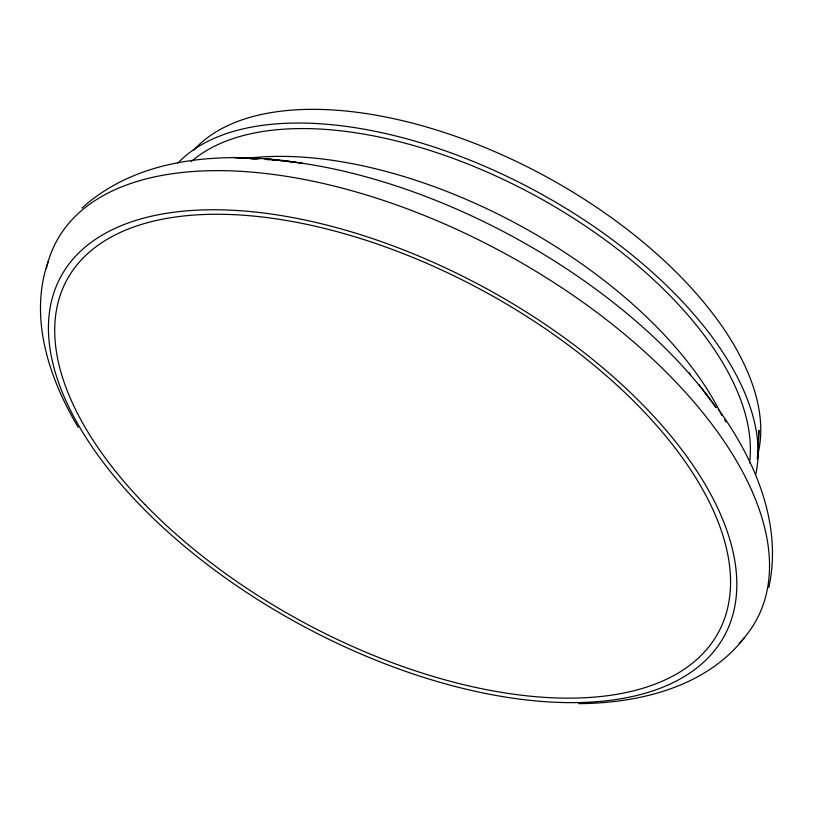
<?xml version="1.0" encoding="UTF-8"?>
<svg xmlns="http://www.w3.org/2000/svg" width="813" height="813" viewBox="0 0 813 813"><rect width="100%" height="100%" fill="white"/><g stroke="black" fill="none" stroke-linecap="round" stroke-linejoin="round"><path stroke-width="1.22" d="M757.95 458.034L758.946 430.362L758.092 445.433M757.32 459.254L757.665 452.973M768.864 587.332C782.665 523.958 754.799 459.782 718.296 409.193M48.201 261.461C28.618 317.385 49.054 378.472 78.139 427.211M744.362 637.849C705.562 687.402 638.937 703.143 578.856 703.652M81.95 208.087C139.369 156.248 223.311 151.716 296.298 162.234M244.174 158.098L234.144 157.478L256.725 158.921M250.445 158.484L254.195 158.718M266.766 159.561L269.276 159.724M273.036 159.958L278.056 160.283L264.479 158.647L302.771 163.322M698.855 384.478L716.233 407.74L712.513 402.73M704.282 391.663L708.021 396.693M709.525 398.705L711.019 400.718M46.392 268.422A397.892 202.539 28.4 0 1 503.145 252.558A397.892 202.539 28.4 0 1 739.108 643.368M250.668 158.606A377.252 192.031 28.4 0 1 259.54 158.942M266.827 159.368A377.252 192.031 28.4 0 1 713.936 404.376M724.668 419.894A377.252 192.031 28.4 0 1 726.009 421.957M249.967 157.996A331.44 168.718 28.4 0 1 721.903 415.565M177.803 163.169A331.44 168.718 28.4 0 1 534.954 190.588A331.44 168.718 28.4 0 1 755.734 474.355M193.667 150.222A322.974 164.409 28.4 0 1 541.295 174.073A322.974 164.409 28.4 0 1 758.468 451.682M689.2 372.639A322.974 164.409 28.4 0 1 690.644 374.651M191.197 161.645A322.974 164.409 28.4 0 1 533.48 194.693A322.974 164.409 28.4 0 1 749.484 462.953M140.324 505.412A377.252 192.031 28.4 0 0 721.527 640.715A377.252 192.031 28.4 0 0 316.054 222.477A377.252 192.031 28.4 0 0 140.324 505.412M144.927 504.517A370.382 188.535 28.4 0 0 715.542 637.362A370.382 188.535 28.4 0 0 317.446 226.736A370.382 188.535 28.4 0 0 144.927 504.517"/></g></svg>
